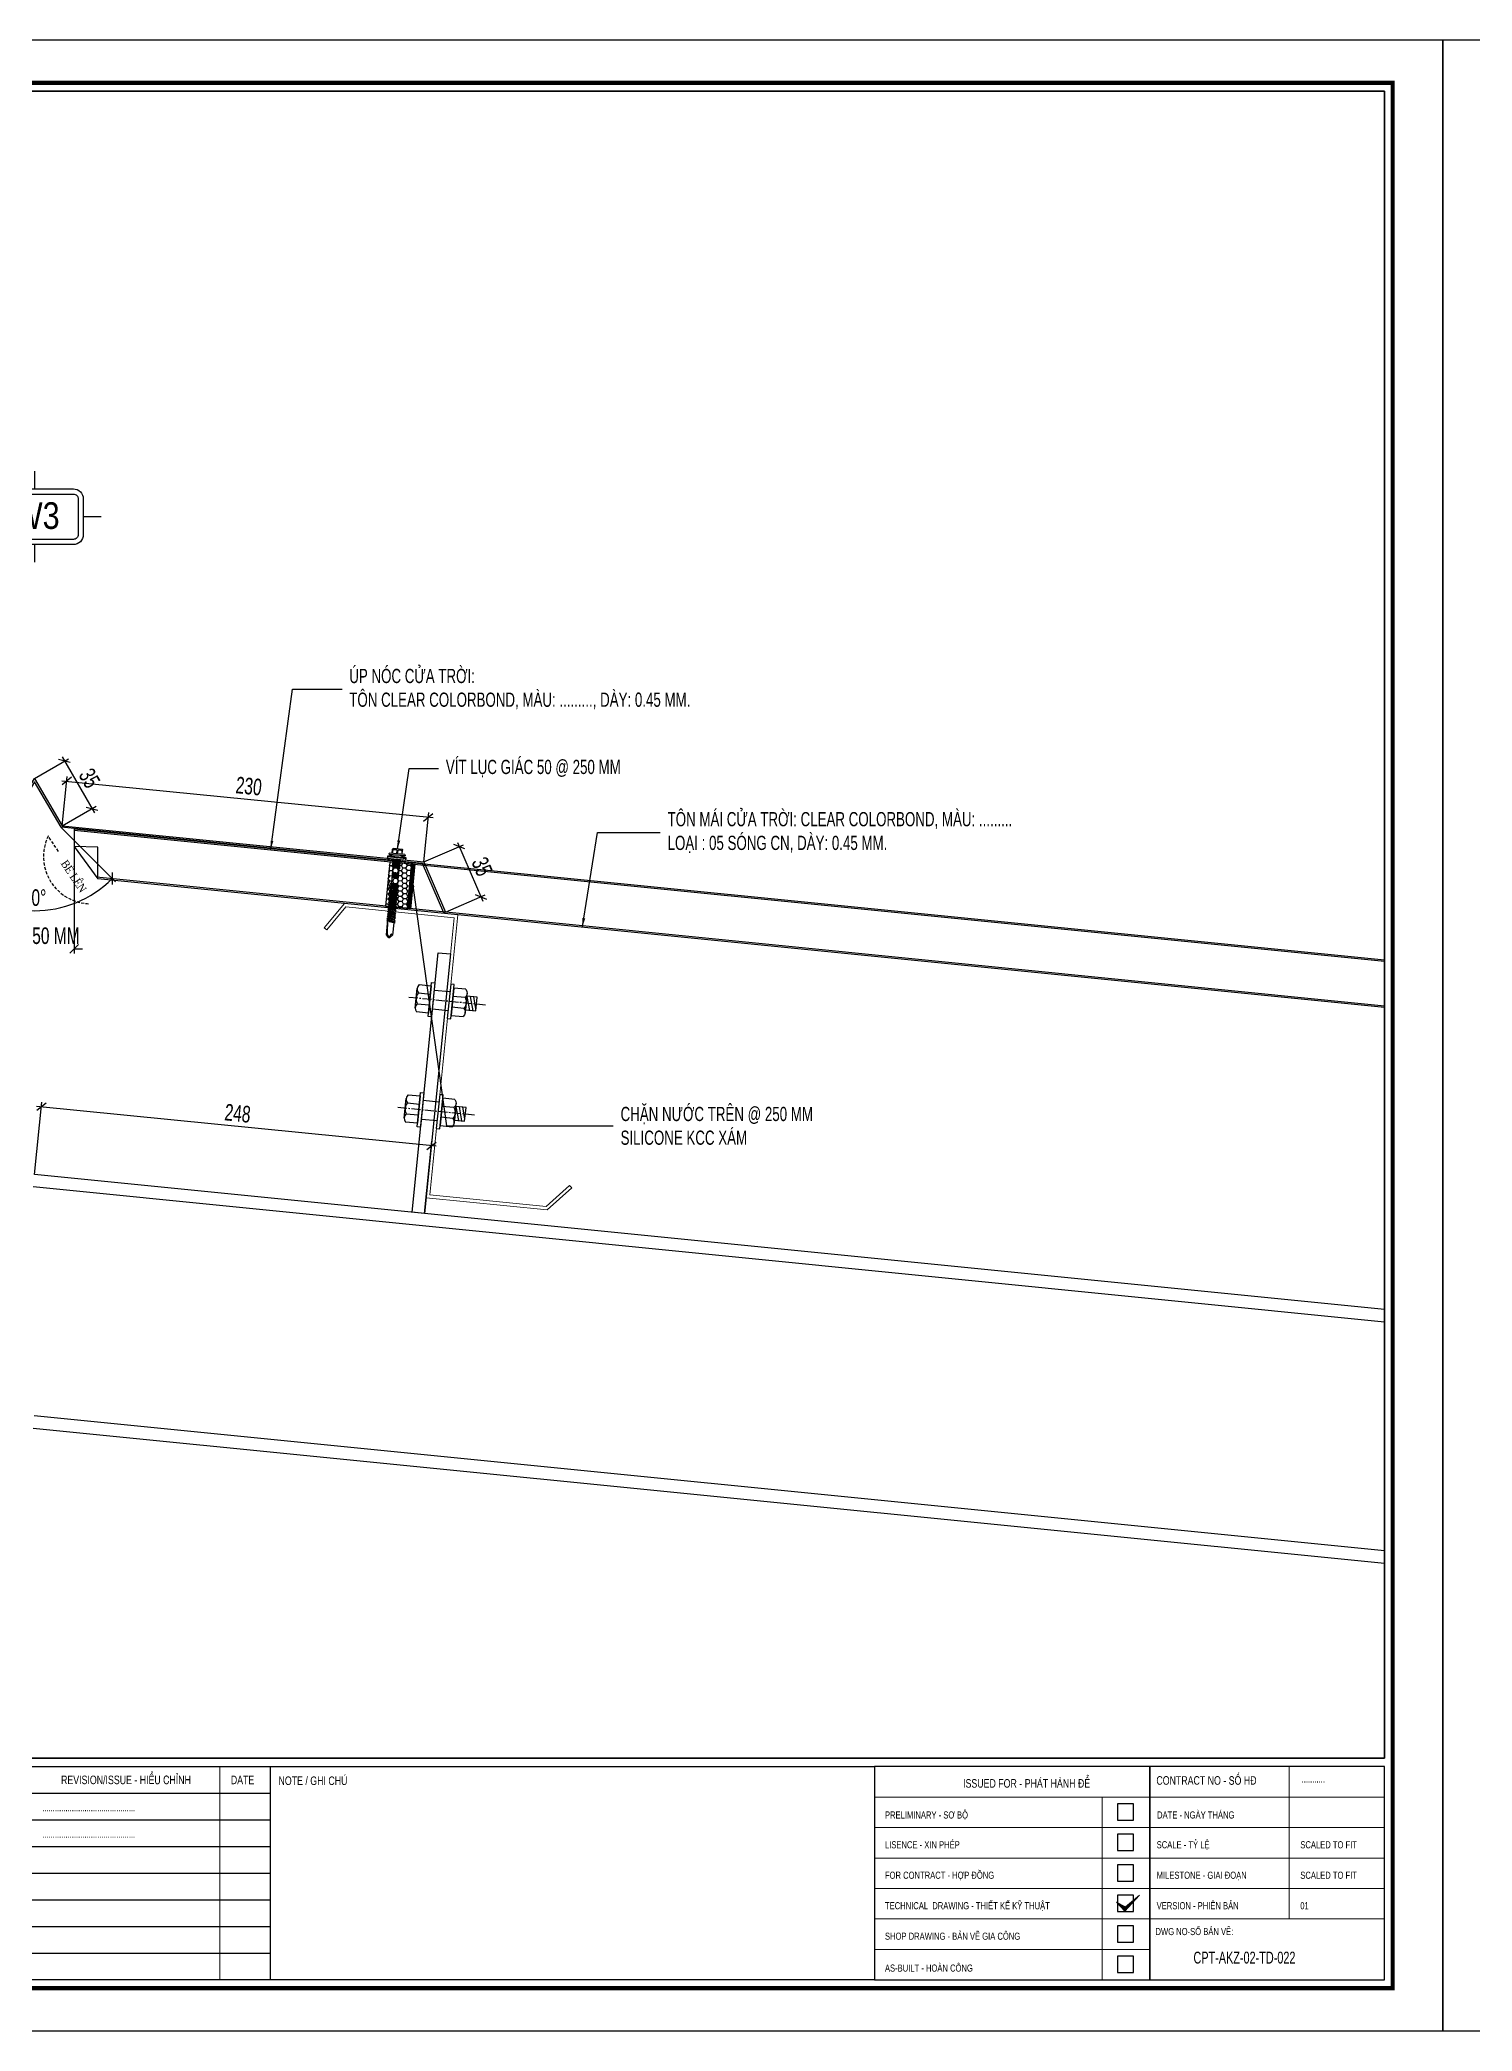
# Model space of a CAD drawing. Header units: inches. Extents: x 315041 to 662841, y -45540 to -35018.
# Drawn here: x 330501.5 to 330803.6, y -37110 to -36690 of the extents above; entities that cross this region are included whole.
import ezdxf
from ezdxf.enums import TextEntityAlignment as Align

# ---------------------------------------------------------------- set-up
doc = ezdxf.new("R2010")
doc.units = ezdxf.units.IN
doc.header["$MEASUREMENT"] = 0
for name, pattern in [('CENTER2', [28.575, 19.05, -3.175, 3.175, -3.175]), ('DASHED2', [9.525, 6.35, -3.175]), ('ketcau-1', [2, 1, 1])]:
    doc.linetypes.add(name, pattern=pattern)
for name, color, linetype in [('2', 2, 'Continuous'), ('251', 251, 'Continuous'), ('3', 3, 'Continuous'), ('5', 5, 'Continuous'), ('7', 7, 'Continuous'), ('8', 8, 'Continuous'), ('BAO KHUNG', 31, 'Continuous'), ('Fast RSQ_A2 Frame$0$Khung ten', 4, 'Continuous'), ('flashing', 6, 'Continuous'), ('ketcau-8', 8, 'Continuous'), ('ROOFING', 4, 'Continuous'), ('STRUCTURE', 1, 'Continuous')]:
    doc.layers.add(name, color=color, linetype=linetype)
doc.layers.add('Cover text', color=7, linetype='Continuous', true_color=0x52370f)
for name, color, linetype, lineweight in [('DETAIL$0$S-Dim', 8, 'Continuous', 20), ('DETAIL$0$S-Hatch', 8, 'Continuous', 13), ('S-Hatch', 8, 'Continuous', 9), ('XG', 128, 'Continuous', 13)]:
    doc.layers.add(name, color=color, linetype=linetype, lineweight=lineweight)
doc.styles.add('DIM', font='SIMPLEX.shx', dxfattribs={"width": 0.7, "bigfont": 'EXTFONT.shx'})
doc.styles.add('hx2', font='VHARIALN.TTF')
doc.styles.add('ST1H', font='vnshxh.shx', dxfattribs={"width": 0.7})
doc.styles.get("Standard").update_dxf_attribs({"font": 'VHARIALN.TTF'})
doc.styles.add('style2', font='VHAVANI.TTF')
doc.styles.add('TIEU DE', font='VHARIALN.TTF', dxfattribs={"width": 0.8})
doc.dimstyles.new('3', dxfattribs={"dimtxt": 3.5, "dimasz": 1.8, "dimexe": 1, "dimexo": 0, "dimgap": 1, "dimtad": 1, "dimdec": 0, "dimlfac": 3, "dimzin": 0, "dimdsep": 46, "dimtxsty": 'ST1H', "dimblk": 'OBLIQUE', "dimcen": 1, "dimdle": 1, "dimclrd": 8, "dimclre": 8, "dimclrt": 3, "dimadec": 0, "dimazin": 0, "dimtfac": 1, "dimtdec": 0, "dimtix": 1, "dimtofl": 0, "dimtmove": 1, "dimatfit": 3, "dimfxl": 0.18, "dimtolj": 1, "dimtzin": 0, "dimlwd": -1, "dimlwe": -1, "dimarcsym": 1})

# ---------------------------------------------------------------- blocks, each defined once
blk = doc.blocks.new('DETAIL$0$MARK')
at = {"layer": 'DETAIL$0$S-Hatch', "linetype": 'Continuous'}
h = blk.add_hatch(dxfattribs=at)
h.set_pattern_fill('ANSI31', color=256, scale=50, style=0)
h.paths.add_polyline_path([(1667850, -1156933), (1667909, -1156997), (1668012, -1156885), (1667913, -1156967)])
at = {"layer": 'DETAIL$0$S-Dim', "linetype": 'Continuous'}
blk.add_lwpolyline([(1667850, -1156933), (1667909, -1156997), (1668012, -1156885), (1667913, -1156967), (1667850, -1156933)], dxfattribs=at)
blk = doc.blocks.new('A$C75D82031')
at = {"layer": '2', "color": 157, "linetype": 'Continuous'}
blk.add_lwpolyline([(0, 420), (594, 420), (594, 0), (0, 0)], close=True, dxfattribs=at)
at = {"layer": '251', "linetype": 'Continuous'}
for p, q in [((285.8, 50.19), (346.77, 50.19)), ((285.8, 44.56), (346.77, 44.56)), ((285.8, 38.94), (346.77, 38.94)), ((285.8, 33.31), (346.77, 33.31)), ((285.8, 27.69), (346.77, 27.69)), ((285.8, 22.06), (346.77, 22.06)), ((285.8, 16.44), (346.77, 16.44))]:
    blk.add_line(p, q, dxfattribs=at)
at = {"layer": '7', "color": 147, "linetype": 'Continuous'}
blk.add_lwpolyline([(12.33, 57.61), (581.67, 57.61), (581.67, 409.19), (12.33, 409.19)], close=True, dxfattribs=at)
at = {"layer": 'BAO KHUNG', "color": 7}
blk.add_line((346.77, 10.81), (346.77, 55.81), dxfattribs=at)
at = {"layer": 'BAO KHUNG', "color": 167, "linetype": 'Continuous', "const_width": 0.871}
blk.add_lwpolyline([(10.59, 9.07), (583.41, 9.07), (583.41, 410.93), (10.59, 410.93)], close=True, dxfattribs=at)
at = {"layer": 'BAO KHUNG', "color": 7}
for points in [[(211.89, 55.81), (474.14, 55.81), (474.14, 10.81), (211.89, 10.81)], [(474.14, 10.81), (532.16, 10.81), (532.16, 55.81), (474.14, 55.81)], [(532.16, 10.81), (581.67, 10.81), (581.67, 55.81), (532.16, 55.81)]]:
    blk.add_lwpolyline(points, close=True, dxfattribs=at)
at = {"layer": 'Fast RSQ_A2 Frame$0$Khung ten', "color": 7, "ltscale": 1000}
for points in [[(525.34, 44.51), (528.78, 44.51), (528.78, 47.96), (525.34, 47.96)], [(525.34, 38.09), (528.78, 38.09), (528.78, 41.53), (525.34, 41.53)], [(525.34, 31.66), (528.78, 31.66), (528.78, 35.1), (525.34, 35.1)], [(525.34, 25.23), (528.78, 25.23), (528.78, 28.67), (525.34, 28.67)], [(525.34, 18.8), (528.78, 18.8), (528.78, 22.24), (525.34, 22.24)], [(525.34, 12.37), (528.78, 12.37), (528.78, 15.81), (525.34, 15.81)]]:
    blk.add_lwpolyline(points, close=True, dxfattribs=at)
at = {"layer": 'S-Hatch'}
for p, q in [((336.07, 55.81), (336.07, 10.81)), ((561.54, 55.81), (561.54, 23.67)), ((474.14, 49.38), (532.16, 49.38)), ((522.13, 10.81), (522.13, 49.38)), ((532.16, 49.38), (581.67, 49.38)), ((474.14, 42.95), (532.16, 42.95)), ((532.16, 42.95), (581.67, 42.95)), ((474.14, 36.52), (532.16, 36.52)), ((532.16, 36.52), (581.67, 36.52)), ((474.14, 30.1), (532.16, 30.1)), ((532.16, 30.1), (581.67, 30.1)), ((474.14, 23.67), (532.16, 23.67)), ((532.16, 23.67), (581.67, 23.67)), ((474.14, 17.24), (532.16, 17.24))]:
    blk.add_line(p, q, dxfattribs=at)
at = {"layer": 'DETAIL$0$S-Dim', "linetype": 'Continuous', "xscale": 0.02999999996973202, "yscale": 0.02999999996973202, "zscale": 0.02999999996973202}
blk.add_blockref('DETAIL$0$MARK', (-49510.32, 34735.23), dxfattribs=at)
at = {"layer": 'BAO KHUNG', "color": 7, "linetype": 'Continuous', "width": 0.9}
for s, p in [('REVISION/ISSUE - HIÓU CHØNH', (316.27, 53)), ('DATE', (340.86, 52.99))]:
    blk.add_text(s, height=1.8, dxfattribs=at).set_placement(p, align=Align.MIDDLE_CENTER)
for s, p in [('NOTE / GHI CHÚ', (348.44, 51.92)), ('CONTRACT NO - Sè H§', (533.57, 51.98))]:
    blk.add_text(s, height=1.8, dxfattribs=at).set_placement(p)
blk.add_text('ISSUED FOR - PHÁT HÀNH ĐỂ ', height=1.8, dxfattribs=at).set_placement((506.46, 51.36), align=Align.CENTER)
at = {"layer": 'BAO KHUNG', "color": 109, "linetype": 'Continuous', "style": 'style2', "width": 0.8}
blk.add_text('...........', height=1.5, dxfattribs=at).set_placement((564.21, 52.44))
at = {"layer": 'Cover text', "linetype": 'Continuous', "style": 'style2', "width": 0.8}
for s, p in [('............................................', (298.6, 46.4)), ('PRELIMINARY - S¥ Bé', (476.33, 44.85)), ('date - NGµY TH¸NG', (533.72, 44.85)), ('............................................', (298.6, 40.78)), ('LISENCE - XIN PHÐP', (476.33, 38.57)), ('scale - tû lÖ', (533.63, 38.57)), ('scaled to fit', (563.92, 38.57)), ('FOR CONTRACT - HîP §åNG', (476.33, 32.14)), ('MILESTONE - GIAI §O¹N', (533.63, 32.14)), ('scaled to fit', (563.92, 32.14)), ('TECHNICAL  DRAWING - THIÕT KÕ Kü THUËT', (476.33, 25.71)), ('VERSION - PHI£N B¶N', (533.63, 25.71)), ('01', (563.92, 25.71)), ('SHOP DRAWING - B¶N VÏ GIA C¤NG', (476.33, 19.28)), ('%%u%%udwg no-sè b¶n vÏ:', (533.38, 20.26)), ('AS-BUILT - HOµN C¤NG', (476.33, 12.56))]:
    blk.add_text(s, height=1.5, dxfattribs=at).set_placement(p)
blk = doc.blocks.new('bl1')
at = {"layer": '8', "linetype": 'ketcau-1'}
for p, q in [((68, 400), (-100, 352)), ((100, 361), (-100, 304)), ((100, 313), (-100, 257)), ((-79, 226), (-79, 50)), ((79, 226), (79, 50))]:
    blk.add_line(p, q, dxfattribs=at)
for points in [[(-100, 250), (100, 250), (100, 400), (-100, 400)], [(-250, 0), (250, 0), (250, 50), (-250, 50)]]:
    blk.add_lwpolyline(points, close=True, dxfattribs=at)
blk.add_lwpolyline([(-200, 226, -0.403647), (-79, 226, -0.308355), (79, 226, -0.40582), (200, 226, -2.464147)], format="xyb", dxfattribs=at)
for points in [[(-200, 226), (-200, 50), (200, 50), (200, 226)], [(145, 250), (-143, 250)]]:
    blk.add_lwpolyline(points, dxfattribs=at)
blk = doc.blocks.new('bl2')
at = {"layer": '8', "linetype": 'ketcau-1'}
for p, q in [((-79, 226), (-79, 50)), ((79, 226), (79, 50))]:
    blk.add_line(p, q, dxfattribs=at)
blk.add_lwpolyline([(-250, 0), (250, 0), (250, 50), (-250, 50)], close=True, dxfattribs=at)
blk.add_lwpolyline([(-200, 226, -0.403647), (-79, 226, -0.308355), (79, 226, -0.40582), (200, 226, -2.464147)], format="xyb", dxfattribs=at)
for points in [[(-200, 226), (-200, 50), (200, 50), (200, 226)], [(145, 250), (-143, 250)]]:
    blk.add_lwpolyline(points, dxfattribs=at)
blk = doc.blocks.new('vit 5')
at = {"layer": 'STRUCTURE', "color": 1, "linetype": 'Continuous'}
for p, q in [((-23619.05, 33070.93), (-23617.72, 33071.26)), ((-23619.05, 33070.79), (-23619.05, 33070.93)), ((-23619.05, 33070.93), (-23615.05, 33070.93)), ((-23618.65, 33071.56), (-23615.45, 33071.56)), ((-23618.65, 33071.29), (-23617.85, 33071.29)), ((-23618.12, 33071.56), (-23618.12, 33072.49)), ((-23618.08, 33071.56), (-23618.02, 33072.33)), ((-23617.98, 33072.62), (-23616.12, 33072.62)), ((-23617.85, 33071.29), (-23616.25, 33071.29)), ((-23617.72, 33071.26), (-23617.72, 33071.29)), ((-23617.72, 33071.26), (-23616.38, 33071.26)), ((-23617.14, 33072.33), (-23617.08, 33071.56)), ((-23617.01, 33071.56), (-23616.95, 33072.33)), ((-23616.39, 33071.26), (-23616.39, 33071.29)), ((-23616.38, 33071.26), (-23615.05, 33070.93)), ((-23616.25, 33071.29), (-23615.45, 33071.29)), ((-23616.08, 33072.33), (-23616.02, 33071.56)), ((-23615.98, 33071.56), (-23615.98, 33072.49)), ((-23615.05, 33070.93), (-23615.05, 33070.79)), ((-23615.05, 33070.79), (-23619.05, 33070.79)), ((-23615.11, 33070.43), (-23619, 33070.43)), ((-23617.97, 33070.13), (-23616.19, 33070.4)), ((-23617.97, 33069.63), (-23616.19, 33069.91)), ((-23617.97, 33069.14), (-23616.19, 33069.41)), ((-23617.97, 33068.65), (-23616.19, 33068.92)), ((-23617.71, 33070.33), (-23617.71, 33070.43)), ((-23617.71, 33070.02), (-23617.71, 33069.84)), ((-23617.71, 33069.53), (-23617.71, 33069.35)), ((-23617.71, 33069.04), (-23617.71, 33068.85)), ((-23617.71, 33068.54), (-23617.71, 33065.28)), ((-23617.57, 33067.55), (-23617.57, 33066.56)), ((-23617.13, 33067.55), (-23617.13, 33066.56)), ((-23616.77, 33067.55), (-23616.77, 33066.56)), ((-23616.4, 33070.2), (-23616.4, 33070.02)), ((-23616.4, 33069.71), (-23616.4, 33069.53)), ((-23616.4, 33069.22), (-23616.4, 33069.04)), ((-23616.4, 33068.73), (-23616.4, 33065.47)), ((-23617.97, 33064.89), (-23616.19, 33065.17)), ((-23617.97, 33064.4), (-23616.19, 33064.68)), ((-23617.97, 33063.91), (-23616.19, 33064.19)), ((-23617.97, 33063.42), (-23616.19, 33063.7)), ((-23617.97, 33062.93), (-23616.19, 33063.2)), ((-23617.97, 33062.44), (-23616.19, 33062.71)), ((-23617.71, 33065.29), (-23617.71, 33065.1)), ((-23617.71, 33064.79), (-23617.71, 33064.61)), ((-23617.71, 33064.3), (-23617.71, 33064.12)), ((-23617.71, 33063.81), (-23617.71, 33063.63)), ((-23617.71, 33063.32), (-23617.71, 33063.13)), ((-23617.71, 33062.83), (-23617.71, 33062.64)), ((-23616.4, 33065.47), (-23616.4, 33065.29)), ((-23616.4, 33064.98), (-23616.4, 33064.79)), ((-23616.4, 33064.49), (-23616.4, 33064.3)), ((-23616.4, 33063.99), (-23616.4, 33063.81)), ((-23616.4, 33063.5), (-23616.4, 33063.32)), ((-23616.4, 33063.01), (-23616.4, 33062.83)), ((-23616.4, 33062.52), (-23616.4, 33062.34)), ((-23617.97, 33061.94), (-23616.19, 33062.22)), ((-23617.97, 33061.45), (-23616.19, 33061.73)), ((-23617.97, 33060.96), (-23616.19, 33061.24)), ((-23617.97, 33060.47), (-23616.19, 33060.75)), ((-23617.97, 33059.98), (-23616.19, 33060.25)), ((-23617.97, 33059.49), (-23616.19, 33059.76)), ((-23617.97, 33058.99), (-23616.19, 33059.27)), ((-23617.97, 33058.5), (-23616.19, 33058.78)), ((-23617.97, 33058.01), (-23616.19, 33058.29)), ((-23617.71, 33062.33), (-23617.71, 33062.15)), ((-23617.71, 33061.84), (-23617.71, 33061.66)), ((-23617.71, 33061.35), (-23617.71, 33061.17)), ((-23617.71, 33060.86), (-23617.71, 33060.68)), ((-23617.71, 33060.37), (-23617.71, 33060.18)), ((-23617.71, 33059.88), (-23617.71, 33059.69)), ((-23617.71, 33059.38), (-23617.71, 33059.2)), ((-23617.71, 33058.89), (-23617.71, 33058.71)), ((-23617.71, 33058.4), (-23617.71, 33058.22)), ((-23616.4, 33062.03), (-23616.4, 33061.84)), ((-23616.4, 33061.54), (-23616.4, 33061.35)), ((-23616.4, 33061.04), (-23616.4, 33060.86)), ((-23616.4, 33060.55), (-23616.4, 33060.37)), ((-23616.4, 33060.06), (-23616.4, 33059.88)), ((-23616.4, 33059.57), (-23616.4, 33059.38)), ((-23616.4, 33059.08), (-23616.4, 33058.89)), ((-23616.4, 33058.58), (-23616.4, 33058.4)), ((-23617.97, 33057.52), (-23616.19, 33057.8)), ((-23617.97, 33057.12), (-23616.67, 33057.33)), ((-23617.71, 33057.91), (-23617.71, 33057.73)), ((-23617.7, 33057.04), (-23616.76, 33057.17)), ((-23617.7, 33054.38), (-23617.57, 33054.57)), ((-23616.6, 33054.72), (-23616.42, 33057.47)), ((-23616.42, 33057.37), (-23616.19, 33057.4)), ((-23616.4, 33058.09), (-23616.4, 33057.91))]:
    blk.add_line(p, q, dxfattribs=at)
for points in [[(-23617.97, 33070.13), (-23617.71, 33070.33), (-23617.05, 33070.43)], [(-23616.23, 33070.43), (-23616.19, 33070.4), (-23616.4, 33070.21), (-23617.71, 33070.02), (-23617.97, 33070.13)], [(-23617.97, 33069.63), (-23617.71, 33069.84), (-23616.4, 33070.02), (-23616.19, 33069.91), (-23616.4, 33069.71), (-23617.71, 33069.52), (-23617.97, 33069.63)], [(-23617.97, 33069.14), (-23617.71, 33069.35), (-23616.4, 33069.53), (-23616.19, 33069.41), (-23616.4, 33069.22), (-23617.71, 33069.03), (-23617.97, 33069.14)], [(-23617.97, 33068.65), (-23617.71, 33068.85), (-23616.4, 33069.04), (-23616.19, 33068.92), (-23616.4, 33068.73), (-23617.71, 33068.54), (-23617.97, 33068.65)], [(-23617.41, 33066.56), (-23617.41, 33067.55)], [(-23616.97, 33066.56), (-23616.97, 33067.55)], [(-23616.6, 33066.56), (-23616.6, 33067.55)], [(-23617.97, 33064.89), (-23617.71, 33065.1), (-23616.4, 33065.29), (-23616.19, 33065.17), (-23616.4, 33064.98), (-23617.71, 33064.79), (-23617.97, 33064.89)], [(-23617.97, 33064.4), (-23617.71, 33064.61), (-23616.4, 33064.79), (-23616.19, 33064.68), (-23616.4, 33064.49), (-23617.71, 33064.3), (-23617.97, 33064.4)], [(-23617.97, 33063.91), (-23617.71, 33064.12), (-23616.4, 33064.3), (-23616.19, 33064.19), (-23616.4, 33063.99), (-23617.71, 33063.8), (-23617.97, 33063.91)], [(-23617.97, 33063.42), (-23617.71, 33063.63), (-23616.4, 33063.81), (-23616.19, 33063.7), (-23616.4, 33063.5), (-23617.71, 33063.31), (-23617.97, 33063.42)], [(-23617.97, 33062.93), (-23617.71, 33063.13), (-23616.4, 33063.32), (-23616.19, 33063.2), (-23616.4, 33063.01), (-23617.71, 33062.82), (-23617.97, 33062.93)], [(-23617.97, 33062.44), (-23617.71, 33062.64), (-23616.4, 33062.83), (-23616.19, 33062.71), (-23616.4, 33062.52), (-23617.71, 33062.33), (-23617.97, 33062.44)], [(-23617.97, 33061.94), (-23617.71, 33062.15), (-23616.4, 33062.34), (-23616.19, 33062.22), (-23616.4, 33062.03), (-23617.71, 33061.84), (-23617.97, 33061.94)], [(-23617.97, 33061.45), (-23617.71, 33061.66), (-23616.4, 33061.84), (-23616.19, 33061.73), (-23616.4, 33061.54), (-23617.71, 33061.35), (-23617.97, 33061.45)], [(-23617.97, 33060.96), (-23617.71, 33061.17), (-23616.4, 33061.35), (-23616.19, 33061.24), (-23616.4, 33061.04), (-23617.71, 33060.85), (-23617.97, 33060.96)], [(-23617.97, 33060.47), (-23617.71, 33060.68), (-23616.4, 33060.86), (-23616.19, 33060.75), (-23616.4, 33060.55), (-23617.71, 33060.36), (-23617.97, 33060.47)], [(-23617.97, 33059.98), (-23617.71, 33060.18), (-23616.4, 33060.37), (-23616.19, 33060.25), (-23616.4, 33060.06), (-23617.71, 33059.87), (-23617.97, 33059.98)], [(-23617.97, 33059.49), (-23617.71, 33059.69), (-23616.4, 33059.88), (-23616.19, 33059.76), (-23616.4, 33059.57), (-23617.71, 33059.38), (-23617.97, 33059.49)], [(-23617.97, 33058.99), (-23617.71, 33059.2), (-23616.4, 33059.38), (-23616.19, 33059.27), (-23616.4, 33059.08), (-23617.71, 33058.89), (-23617.97, 33058.99)], [(-23617.97, 33058.5), (-23617.71, 33058.71), (-23616.4, 33058.89), (-23616.19, 33058.78), (-23616.4, 33058.58), (-23617.71, 33058.4), (-23617.97, 33058.5)], [(-23617.97, 33058.01), (-23617.71, 33058.22), (-23616.4, 33058.4), (-23616.19, 33058.29), (-23616.4, 33058.09), (-23617.71, 33057.9), (-23617.97, 33058.01)], [(-23617.97, 33057.52), (-23617.71, 33057.73), (-23616.4, 33057.91), (-23616.19, 33057.8), (-23616.4, 33057.6), (-23617.71, 33057.41), (-23617.97, 33057.52)], [(-23617.97, 33057.12), (-23617.71, 33057.33), (-23616.64, 33057.48)], [(-23617.7, 33057.02), (-23617.71, 33057.02), (-23617.97, 33057.12)], [(-23617.7, 33057.04), (-23617.7, 33054.38), (-23617.09, 33053.78)], [(-23617.33, 33054.55), (-23617.01, 33053.76), (-23616.4, 33054.35), (-23616.4, 33057.6)], [(-23617.03, 33053.81), (-23616.71, 33054.39)], [(-23616.44, 33057.51), (-23616.4, 33057.52), (-23616.19, 33057.4), (-23616.4, 33057.21)], [(-23616.4, 33057.91), (-23616.4, 33057.99)]]:
    blk.add_lwpolyline(points, dxfattribs=at)
for centre, major_axis, ratio, start_param, end_param in [((-23618.63, 33071.42), (0.0956, 0.0956), 1, 0.954633, 3.757756), ((-23617.98, 33072.49), (-0.0943, 0.0943), 1, -0.785398, 0.785398), ((-23617.58, 33071.76), (0.508, 0.508), 1, 0.131933, 1.438864), ((-23616.51, 33071.76), (0.508, 0.508), 1, 0.131933, 1.438864), ((-23616.12, 33072.49), (-0.0943, 0.0943), 1, 3.926991, 5.497787), ((-23615.5, 33071.42), (-0.1, 0.1), 1, 2.701137, 5.152845), ((-23620.16, 33070.44), (-0.822, 0.822), 1, 3.915086, 4.236522), ((-23617.49, 33067.55), (0.0589, 0.0589), 1, 5.497786, 8.639379), ((-23617.05, 33067.55), (0.0589, 0.0589), 1, 5.497786, 8.639379), ((-23616.68, 33067.55), (0.0589, 0.0589), 1, 5.497786, 8.639379), ((-23613.95, 33070.44), (-1.15, 0.17), 0.90746, -0.177273, 0.177273), ((-23617.49, 33066.56), (0.0589, 0.0589), 1, 2.356194, 5.497786), ((-23617.05, 33066.56), (0.0589, 0.0589), 1, 2.356194, 5.497786), ((-23616.68, 33066.56), (0.0589, 0.0589), 1, 2.356194, 5.497786), ((-23617.44, 33054.48), (-0.076, 0.152), 0.752568, -1.468408, 0.606812), ((-23617.16, 33057.5), (0.363, 0.363), 1, 4.808661, 5.407478), ((-23617.18, 33054.75), (0.416, 0.416), 1, 4.859665, 5.449971), ((-23616.53, 33057.44), (0.0836, 0.0836), 1, 5.766736, 8.502032), ((-23617.04, 33053.85), (0.0625, 0.0625), 1, 3.247504, 4.281237)]:
    blk.add_ellipse(centre, major_axis=major_axis, ratio=ratio, start_param=start_param, end_param=end_param, dxfattribs=at)
blk = doc.blocks.new('_Oblique')
at = {"color": 0, "linetype": 'ByBlock', "lineweight": -2}
blk.add_line((-0.5, -0.5), (0.5, 0.5), dxfattribs=at)
blk = doc.blocks.new('*D463')
at = {"color": 8, "linetype": 'Continuous', "transparency": 16777216}
for p, q in [((330500.44, -36845.82), (330507.6, -36841.64)), ((330506.24, -36841.28), (330513.08, -36853.03)), ((330506.28, -36855.83), (330513.44, -36851.66))]:
    blk.add_line(p, q, dxfattribs=at)
at = {"layer": 'Defpoints', "color": 0, "transparency": 16777216}
for p in [(330500.44, -36845.82), (330512.58, -36852.17), (330506.28, -36855.83)]:
    blk.add_point(p, dxfattribs=at)
at = {"color": 8, "transparency": 16777216, "xscale": 1.8, "yscale": 1.8, "zscale": 1.8}
for p, rotation in [((330506.74, -36842.15), 120.2183526045953), ((330512.58, -36852.17), 300.2183526045953)]:
    blk.add_blockref('_Oblique', p, dxfattribs=dict(at, rotation=rotation))
at = {"color": 3, "transparency": 16777216, "insert": (330512.03, -36845.77), "char_height": 3.5, "attachment_point": 5, "rotation": 300.2184, "style": 'ST1H'}
blk.add_mtext('\\A1;35', dxfattribs=at)
blk = doc.blocks.new('*D464')
at = {"color": 8, "linetype": 'Continuous', "transparency": 16777216}
for p, q in [((330506.22, -36846.29), (330584.47, -36854.08)), ((330506.28, -36855.83), (330507.32, -36845.39)), ((330582.53, -36863.43), (330583.57, -36852.99))]:
    blk.add_line(p, q, dxfattribs=at)
at = {"layer": 'Defpoints', "color": 0, "transparency": 16777216}
for p in [(330583.47, -36853.98), (330506.28, -36855.83), (330582.53, -36863.43)]:
    blk.add_point(p, dxfattribs=at)
at = {"color": 8, "transparency": 16777216, "xscale": 1.8, "yscale": 1.8, "zscale": 1.8}
for p, rotation in [((330507.22, -36846.38), 174.3105196441584), ((330583.47, -36853.98), 354.3105196441584)]:
    blk.add_blockref('_Oblique', p, dxfattribs=dict(at, rotation=rotation))
at = {"color": 3, "transparency": 16777216, "insert": (330545.62, -36847.45), "char_height": 3.5, "attachment_point": 5, "rotation": 354.3105, "style": 'ST1H'}
blk.add_mtext('\\A1;230', dxfattribs=at)
blk = doc.blocks.new('*D465')
at = {"color": 8, "linetype": 'Continuous', "transparency": 16777216}
for p, q in [((330582.53, -36863.43), (330590.92, -36859.82)), ((330589.61, -36859.3), (330594.95, -36871.71)), ((330587.08, -36874), (330595.47, -36870.39))]:
    blk.add_line(p, q, dxfattribs=at)
at = {"layer": 'Defpoints', "color": 0, "transparency": 16777216}
for p in [(330582.53, -36863.43), (330594.56, -36870.79), (330587.08, -36874)]:
    blk.add_point(p, dxfattribs=at)
at = {"color": 8, "transparency": 16777216, "xscale": 1.8, "yscale": 1.8, "zscale": 1.8}
for p, rotation in [((330590.01, -36860.22), 113.2859897997658), ((330594.56, -36870.79), 293.2859897997658)]:
    blk.add_blockref('_Oblique', p, dxfattribs=dict(at, rotation=rotation))
at = {"color": 3, "transparency": 16777216, "insert": (330594.81, -36864.41), "char_height": 3.5, "attachment_point": 5, "rotation": 293.286, "style": 'ST1H'}
blk.add_mtext('\\A1;35', dxfattribs=at)
blk = doc.blocks.new('TENTRUC')
at = {"layer": '7'}
for p, q in [((0, 8.27), (0, 10.26)), ((-7.48, 5.13), (-5.48, 5.13)), ((5.48, 5.13), (7.48, 5.13)), ((0, 0), (0, 2))]:
    blk.add_line(p, q, dxfattribs=at)
blk.add_lwpolyline([(-4.36, 8.27), (4.36, 8.27, -0.414214), (5.48, 7.14), (5.48, 3.12, -0.414214), (4.36, 2), (-4.36, 2, -0.414214), (-5.48, 3.12), (-5.48, 7.14, -0.414214)], format="xyb", close=True, dxfattribs=at)
at = {"layer": '8', "ltscale": 15}
blk.add_lwpolyline([(-4.36, 7.68), (4.36, 7.68, -0.414214), (4.9, 7.14), (4.9, 3.12, -0.414214), (4.36, 2.58), (-4.36, 2.58, -0.414214), (-4.9, 3.12), (-4.9, 7.14, -0.414214)], format="xyb", close=True, dxfattribs=at)
at = {"layer": '3', "style": 'hx2'}
blk.add_attdef('TR', text='', height=2.9, dxfattribs=at).set_placement((-0.16, 3.83), align=Align.CENTER)
blk = doc.blocks.new('*D466')
at = {"layer": 'Defpoints', "color": 0, "transparency": 16777216}
for p in [(330492.11, -36856.46), (330508.78, -36856.46), (330508.78, -36881.75)]:
    blk.add_point(p, dxfattribs=at)
at = {"layer": 'flashing', "color": 8, "linetype": 'Continuous', "transparency": 16777216}
for p, q in [((330492.11, -36856.46), (330492.11, -36882.75)), ((330508.78, -36856.46), (330508.78, -36882.75)), ((330492.11, -36881.75), (330490.31, -36881.75)), ((330508.78, -36881.75), (330510.58, -36881.75))]:
    blk.add_line(p, q, dxfattribs=at)
at = {"layer": 'flashing', "color": 8, "transparency": 16777216, "xscale": 1.8, "yscale": 1.8, "zscale": 1.8}
blk.add_blockref('_Oblique', (330492.11, -36881.75), dxfattribs=at)
at = {"layer": 'flashing', "color": 8, "transparency": 16777216, "xscale": 1.8, "yscale": 1.8, "zscale": 1.8, "rotation": 180}
blk.add_blockref('_Oblique', (330508.78, -36881.75), dxfattribs=at)
at = {"layer": 'flashing', "color": 3, "transparency": 16777216, "insert": (330500.44, -36879), "char_height": 3.5, "attachment_point": 5, "style": 'ST1H'}
blk.add_mtext('\\A1;MAX=50 MM', dxfattribs=at)
blk = doc.blocks.new('*D467')
at = {"color": 8, "linetype": 'Continuous', "transparency": 16777216}
for p, q in [((330494.83, -36856.15), (330483.34, -36867.64)), ((330506.06, -36856.15), (330517.54, -36867.64))]:
    blk.add_line(p, q, dxfattribs=at)
blk.add_arc((330500.44, -36850.53), 23.19, 225.0116, 314.9884, dxfattribs=at)
at = {"layer": 'Defpoints', "color": 0, "transparency": 16777216}
for p in [(330500.44, -36850.53), (330500.44, -36850.53), (330494.83, -36856.15), (330506.06, -36856.15), (330494.44, -36872.93)]:
    blk.add_point(p, dxfattribs=at)
at = {"color": 8, "transparency": 16777216, "xscale": 1.8, "yscale": 1.8, "zscale": 1.8}
for p, rotation in [((330484.05, -36866.93), 135.0116383471888), ((330516.84, -36866.93), 44.98836166023743)]:
    blk.add_blockref('_Oblique', p, dxfattribs=dict(at, rotation=rotation))
at = {"color": 3, "transparency": 16777216, "insert": (330500.44, -36870.97), "char_height": 3.5, "attachment_point": 5, "rotation": 0, "style": 'ST1H'}
blk.add_mtext('\\A1;90°', dxfattribs=at)
blk = doc.blocks.new('*D471')
at = {"color": 8, "linetype": 'Continuous', "transparency": 16777216}
for p, q in [((330500.44, -36929.32), (330501.97, -36914.08)), ((330585.12, -36923.4), (330500.87, -36914.97)), ((330582.7, -36937.55), (330584.22, -36922.3))]:
    blk.add_line(p, q, dxfattribs=at)
at = {"layer": 'Defpoints', "color": 0, "transparency": 16777216}
for p in [(330501.87, -36915.07), (330500.44, -36929.32), (330582.7, -36937.55)]:
    blk.add_point(p, dxfattribs=at)
at = {"color": 8, "transparency": 16777216, "xscale": 1.8, "yscale": 1.8, "zscale": 1.8}
for p, rotation in [((330501.87, -36915.07), 174.2894068624181), ((330584.12, -36923.3), 354.289406862418)]:
    blk.add_blockref('_Oblique', p, dxfattribs=dict(at, rotation=rotation))
at = {"color": 3, "transparency": 16777216, "insert": (330543.27, -36916.45), "char_height": 3.5, "attachment_point": 5, "rotation": 354.2894, "style": 'ST1H'}
blk.add_mtext('\\A1;248', dxfattribs=at)

msp = doc.modelspace()

# ---------------------------------------------------------------- hatches: boundary and pattern name
h = msp.add_hatch()
h.set_pattern_fill('HONEY', color=8, scale=5, angle=-0.878775, style=0)
h.set_pattern_definition([(180.87877464, (654932.76896, 5378.82815), (-0.9456910795, 0.5268238601), [0.625, -1.25]), (60.87877464, (654932.76896, 5378.82815), (0.9290883859, 0.5555805689), [0.625, -1.25]), (120.87877464, (654932.76896, 5378.82815), (-0.0166026936, 1.082404429), [-1.25, 0.625])])
h.paths.add_polyline_path([(330580.2956, -36863.921), (330575.3328, -36863.4484), (330574.4433, -36872.7393), (330579.4061, -36873.2119)])

# ---------------------------------------------------------------- linework, layer by layer
at = {"color": 8}
msp.add_line((330580.2956, -36863.921), (330579.4061, -36873.2119), dxfattribs=at)
for points in [[(330215.7734, -36700.8371), (330785.1113, -36700.8371), (330785.1113, -37052.4169), (330215.7734, -37052.4169)], [(330580.2956, -36863.921), (330575.3328, -36863.4484), (330574.4433, -36872.7393), (330579.4061, -36873.2119)]]:
    msp.add_lwpolyline(points, close=True, dxfattribs=at)
at = {"color": 3, "linetype": 'DASHED2', "ltscale": 0.1}
msp.add_lwpolyline([(330505.4727, -36861.192), (330503.3173, -36857.952, 0.5489642), (330512.1391, -36872.238)], format="xyb", dxfattribs=at)
at = {"color": 132, "true_color": 0x26d9d9, "const_width": 1}
msp.add_lwpolyline([(330580.2956, -36863.921), (330579.4061, -36873.2119)], dxfattribs=at)
at = {"layer": '2'}
for p, q in [((330785.1113, -36957.7904), (330500.4423, -36929.3235)), ((330785.1113, -36960.4703), (330500.177, -36931.9769)), ((330785.1113, -37008.7097), (330500.376, -36980.2362)), ((330785.1113, -37011.3897), (330500.1107, -36982.8896))]:
    msp.add_line(p, q, dxfattribs=at)
at = {"layer": '3'}
for points in [[(330508.7757, -36856.4577), (330785.1113, -36884.0913)], [(330785.1113, -36884.4263), (330508.7757, -36856.7926)], [(330785.1113, -36893.8061), (330513.5263, -36866.6476)], [(330785.1113, -36894.1411), (330513.7897, -36867.0089)]]:
    msp.add_lwpolyline(points, dxfattribs=at)
at = {"layer": '5', "linetype": 'CENTER2', "ltscale": 0.1}
for p, q in [((330595.5086, -36893.6056), (330579.1277, -36891.9677)), ((330593.1796, -36916.8224), (330576.8062, -36915.1852))]:
    msp.add_line(p, q, dxfattribs=at)
at = {"layer": '8', "ltscale": 15}
for p, q in [((330580.0452, -36937.2838), (330585.5179, -36882.5567)), ((330588.1713, -36882.8221), (330582.6986, -36937.5491)), ((330585.5179, -36882.5567), (330588.1713, -36882.8221)), ((330582.6986, -36937.5491), (330580.0452, -36937.2838))]:
    msp.add_line(p, q, dxfattribs=at)
at = {"layer": '8'}
for p, q in [((330588.0387, -36890.8487), (330584.7216, -36890.517)), ((330587.6407, -36894.8288), (330584.3236, -36894.4972)), ((330585.7097, -36914.0655), (330582.4001, -36913.7346)), ((330585.3117, -36918.0457), (330582.0021, -36917.7147))]:
    msp.add_line(p, q, dxfattribs=at)
at = {"layer": 'flashing'}
msp.add_lwpolyline([(330500.4423, -36846.5022), (330494.8275, -36856.1193), (330418.604, -36863.7417), (330414.5564, -36874.4084), (330414.2499, -36874.2934), (330418.3527, -36863.4318), (330494.6069, -36855.8348), (330500.4423, -36845.8159), (330506.2778, -36855.8348), (330582.532, -36863.4318), (330587.0819, -36874.0038), (330586.7769, -36874.1208), (330582.2807, -36863.7417), (330506.0571, -36856.1193)], close=True, dxfattribs=at)
at = {"layer": 'ROOFING', "color": 3}
msp.add_lwpolyline([(330508.7757, -36856.4577), (330508.7757, -36860.1313), (330513.7897, -36867.0089), (330513.7897, -36860.2768), (330508.7757, -36860.1313)], dxfattribs=at)
at = {"layer": 'XG'}
msp.add_lwpolyline([(330589.664, -36874.5964), (330583.76, -36933.6353), (330608.3042, -36936.0898), (330613.2673, -36931.6387), (330613.7124, -36932.135), (330608.5304, -36936.7824), (330583.0303, -36934.2323), (330588.9343, -36875.1935), (330566.0698, -36872.9069), (330562.0407, -36877.7656), (330561.5276, -36877.34), (330565.7831, -36872.2083)], close=True, dxfattribs=at)

# ---------------------------------------------------------------- block references
at = {"color": 1}
for p in [(330203.4423, -37110.027), (330797.4423, -37110.027)]:
    msp.add_blockref('A$C75D82031', p, dxfattribs=at)
at = {"color": 8, "xscale": -1, "rotation": 354.5601277740033}
msp.add_blockref('vit 5', (303930.9987, -67545.4227), dxfattribs=at)
msp.add_blockref('vit 5', (303930.9987, -67545.4227), dxfattribs=at)
at = {"layer": '3'}
ref = msp.add_blockref('TENTRUC', (330500.4423, -36780.9904), dxfattribs=dict(at, xscale=1.875, yscale=1.875, zscale=1.875, rotation=180))
ref.add_attrib('TR', 'w3', dxfattribs={"layer": '0', "height": 5.625, "style": 'hx2'}).set_placement((330500.8901, -36793.1819), align=Align.CENTER)
at = {"layer": 'ketcau-8', "linetype": 'ketcau-1', "xscale": -0.01450450461678687, "yscale": 0.01450450485572219, "zscale": 0.01450450472604362, "rotation": 84.28999915699009}
for p in [(330584.5226, -36892.5071), (330582.2011, -36915.7246)]:
    msp.add_blockref('bl2', p, dxfattribs=at)
at = {"layer": 'ketcau-8', "linetype": 'ketcau-1', "extrusion": (0, 0, -1), "xscale": -0.01450450461678687, "yscale": 0.01450450485572219, "zscale": -0.01450450472604362, "rotation": 95.7100008430099}
for p in [(-330587.8397, -36892.8388), (-330585.5107, -36916.0556)]:
    msp.add_blockref('bl1', p, dxfattribs=at)

# ---------------------------------------------------------------- texts
at = {"color": 3, "ltscale": 0.5, "style": 'TIEU DE', "width": 0.8}
msp.add_attdef('CPT-AKZ-02-TD-022', text='KC-01', height=2.5, dxfattribs=at).set_placement((330755.5855, -37094.512), align=Align.MIDDLE_CENTER)
at = {"layer": '2', "color": 92, "linetype": 'Continuous', "insert": (330506.585, -36863.2517), "char_height": 1.6875, "attachment_point": 4, "rotation": 303.63441, "style": 'DIM'}
msp.add_mtext('\\A1;{\\Fvntimeh|c0;\\W0.9;\\T0.95;\\C3;BÎ L£N}', dxfattribs=at)

# ---------------------------------------------------------------- dimensions: what is measured, and where the dimension line sits
at = {"color": 8}
for p1, p2, distance, picture, middle in [((330500.4423, -36845.8159), (330506.2778, -36855.8348), 7.2883, '*D463', (330512.0343, -36845.7731)), ((330506.2778, -36855.8348), (330582.532, -36863.4318), 9.4973, '*D464', (330545.619, -36847.4463)), ((330582.532, -36863.4318), (330587.0819, -36874.0038), 8.1364, '*D465', (330594.8066, -36864.4142)), ((330582.6986, -36937.5491), (330500.4423, -36929.3235), -14.3234, '*D471', (330543.2693, -36916.4476))]:
    dim = msp.add_aligned_dim(p1=p1, p2=p2, distance=distance, dimstyle='3', dxfattribs=at)
    dim.commit()
    dim.dimension.update_dxf_attribs({"geometry": picture, "text_midpoint": middle})
at = {"color": 1, "true_color": 0xfa051e}
dim = msp.add_angular_dim_2l(base=(330494.4423, -36872.9318), line1=((330506.0572, -36856.1502), (330500.4423, -36850.5331)), line2=((330500.4424, -36850.5331), (330494.8276, -36856.1502)), dimstyle='3', dxfattribs=at)
dim.commit()
dim.dimension.update_dxf_attribs({"geometry": '*D467', "text_midpoint": (330500.4424, -36870.9715)})
at = {"layer": 'flashing', "color": 8}
dim = msp.add_linear_dim(base=(330508.7757, -36881.7484), p1=(330492.109, -36856.4577), p2=(330508.7757, -36856.4577), text='MAX=<> MM', dimstyle='3', dxfattribs=at)
dim.commit()
dim.dimension.update_dxf_attribs({"geometry": '*D466', "text_midpoint": (330500.4423, -36878.9984)})

# ---------------------------------------------------------------- leaders
at = {"color": 9}
for points in [[(330550.257, -36860.7495), (330554.8307, -36826.9791), (330566.808, -36826.9791)], [(330577.0047, -36860.6736), (330579.4516, -36843.7147), (330587.1815, -36843.7147)], [(330615.9911, -36877.0626), (330619.1407, -36857.2315), (330633.9334, -36857.2315)], [(330580.0077, -36866.9276), (330587.2978, -36919.0997), (330624.0206, -36919.0997)]]:
    msp.add_leader(points, dimstyle='3', override={"dimgap": 1, "dimtad": 0}, dxfattribs=at)

# ---------------------------------------------------------------- next in the draw order: texts
at = {"layer": '3', "char_height": 3, "attachment_point": 4, "style": 'ST1H', "bg_fill": 2}
for s, insert in [('\\A1;óp nãc cöa trêi: \\Pt«n CLEAR COLORBOND, mµu: ........., dµy: 0.45 mm.', (330566.808, -36826.9791)), ('\\A1;VÝT LôC GI¸C 50 @ 250 MM', (330587.1815, -36843.7147, 0)), ('\\A1;t«n m¸i cöa trêi: CLEAR COLORBOND, mµu: .........\\PLo¹i : 05 sãng cn, dµy: 0.45 mm.', (330633.9334, -36857.2315)), ('\\A1;CHÆN N¦íC TR£N @ 250 MM\\PSILICONE KCC X¸M', (330624.0206, -36919.0997))]:
    msp.add_mtext(s, dxfattribs=dict(at, insert=insert))

doc.saveas('drawing.dxf')
